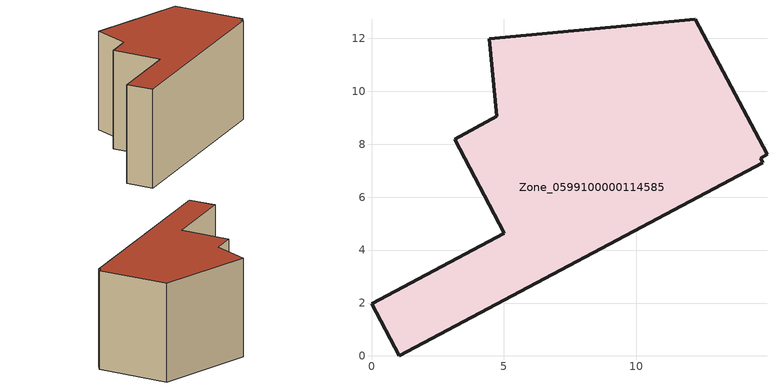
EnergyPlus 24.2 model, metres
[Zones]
Zone_0599100000114585
 floor ground (C_G): 14.7,7.48 14.78,7.3 1.05,0 0,1.97 5.02,4.63 3.14,8.18 4.73,9.05 4.45,11.98 12.23,12.73 14.94,7.62 z0
 wall outside (C_F): 4.73,9.05 3.14,8.18 5.02,4.63 0,1.97 1.05,0 14.78,7.3 14.7,7.48 14.94,7.62 12.23,12.73 4.45,11.98 4.73,9.05 z0:8.18
 roof outside (C_R): 14.94,7.62 12.23,12.73 4.45,11.98 4.73,9.05 3.14,8.18 5.02,4.63 0,1.97 1.05,0 14.78,7.3 14.7,7.48 z8.18
[BUILDING]
Pand.0599100000114585: North Axis=0; Terrain=City; Loads Convergence Tolerance Value=0.04; Temperature Convergence Tolerance Value=0.4; Solar Distribution=FullExterior; Maximum Number of Warmup Days=25; Minimum Number of Warmup Days=1
[Site:Location]
Rotterdam.The.Hague.AP_ZH_NLD Design_Conditions: Latitude=51.96; Longitude=4.45; Time Zone=1; Elevation=-4.5
[SITE:GROUNDTEMPERATURE:BUILDINGSURFACE]
18, 18, 18, 18, 18, 18, 18, 18, 18, 18, 18, 18
[MATERIAL] Thermal Absorptance=0.9; Solar Absorptance=0.7; Visible Absorptance=0.7
Name | Roughness | Thickness | Conductivity | Density | Specific Heat
G.TI.1975-1991 | MediumSmooth | 0.15 | 0.288461 | 540 | 1210
F.TI.1975-1991 | Rough | 0.3 | 0.230769 | 1920 | 840
R.TI.1975-1991 | MediumRough | 0.2 | 0.153846 | 1500 | 1000
[CONSTRUCTION]
C_G: G.TI.1975-1991
C_F: F.TI.1975-1991
C_R: R.TI.1975-1991
[ZONE]
Zone_0599100000114585: Type=1; Multiplier=1; Ceiling Height=Autocalculate; Volume=Autocalculate; Floor Area=autocalculate; Part of Total Floor Area=Yes
[ZONEINFILTRATION:DESIGNFLOWRATE]
Infil_Zone_0599100000114585: Zone or ZoneList or Space or SpaceList=Zone_0599100000114585; Schedule=AlwaysOn; Design Flow Rate Calculation Method=Flow/Area; Flow Rate per Floor Area=0.003; Constant Term Coefficient=1; Temperature Term Coefficient=0; Velocity Term Coefficient=0; Velocity Squared Term Coefficient=0
[HVACTEMPLATE:ZONE:IDEALLOADSAIRSYSTEM]
Zone_0599100000114585: Maximum Heating Supply Air Temperature=50; Minimum Cooling Supply Air Temperature=13; Maximum Heating Supply Air Humidity Ratio=0.0156; Minimum Cooling Supply Air Humidity Ratio=0.0077; Heating Limit=NoLimit; Cooling Limit=NoLimit; Dehumidification Control Type=ConstantSensibleHeatRatio; Cooling Sensible Heat Ratio=0.7; Dehumidification Setpoint=60; Humidification Control Type=None; Humidification Setpoint=30; Outdoor Air Method=None; Outdoor Air Flow Rate per Person=0.00944; Outdoor Air Flow Rate per Zone Floor Area=0; Outdoor Air Flow Rate per Zone=0; Demand Controlled Ventilation Type=None; Outdoor Air Economizer Type=NoEconomizer; Heat Recovery Type=None; Sensible Heat Recovery Effectiveness=0.7; Latent Heat Recovery Effectiveness=0.65
[ZONECONTROL:THERMOSTAT]
ThermostatControl_Zone_0599100000114585: Zone or ZoneList=Zone_0599100000114585; Control Type Schedule=DualSetpointControlType; Control 1=Thermostat_Zone_0599100000114585; Temperature Difference Between Cutout And Setpoint=0
[THERMOSTATSETPOINT:DUALSETPOINT]
Thermostat_Zone_0599100000114585: Heating Setpoint Temperature Schedule=HeatingSetpoint_Zone_0599100000114585; Cooling Setpoint Temperature Schedule=CoolingSetpoint_Zone_0599100000114585
[SCHEDULE:COMPACT]
HeatingSetpoint_Zone_0599100000114585: Through: 12/31, For: AllDays, Until: 24:00, 21
CoolingSetpoint_Zone_0599100000114585: Through: 12/31, For: AllDays, Until: 24:00, 24
DualSetpointControlType: Through: 12/31, For: AllDays, Until: 24:00, 4
AlwaysOn: Through: 12/31, For: AllDays, Until: 24:00, 1
